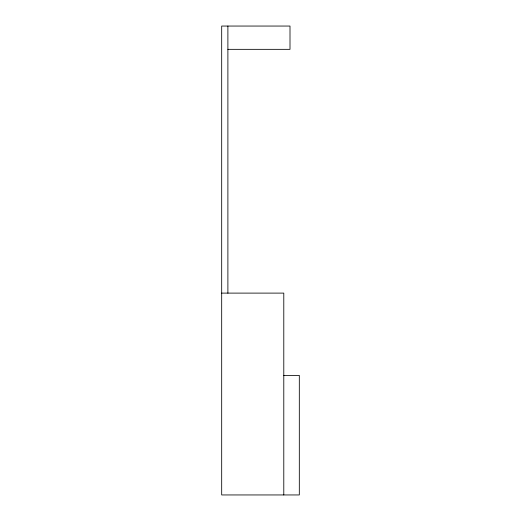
<?xml version="1.0" encoding="UTF-8"?>
<svg xmlns="http://www.w3.org/2000/svg" width="521" height="521" viewBox="0 0 521 521"><rect width="100%" height="100%" fill="white"/><g stroke="black" fill="none" stroke-linecap="round" stroke-linejoin="round"><path stroke-width="0.78" d="M227.892 49.339L290.002 49.339L290.002 26.05L221.685 26.05L221.685 494.95L299.315 494.95L299.315 375.394L283.789 375.394M221.685 293.108L283.789 293.108L283.789 494.95M227.892 26.05L227.892 293.199"/></g></svg>
